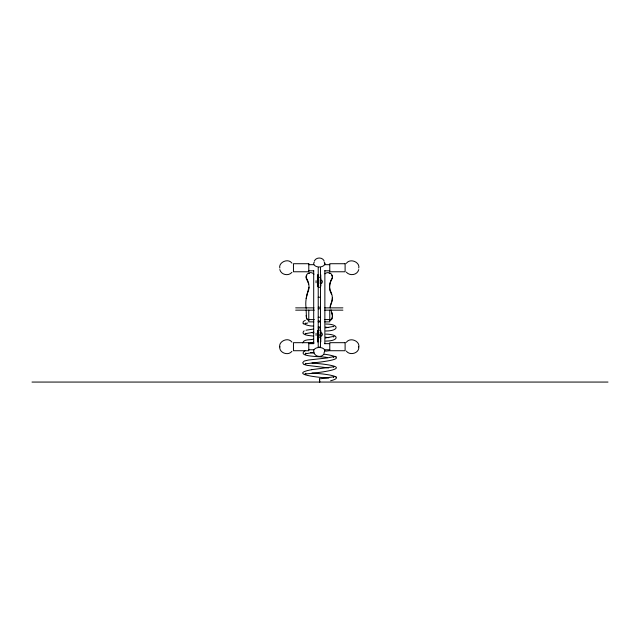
<?xml version="1.0" encoding="UTF-8"?>
<svg xmlns="http://www.w3.org/2000/svg" width="640" height="640" viewBox="0 0 640 640"><rect width="100%" height="100%" fill="white"/><g stroke="black" fill="none" stroke-linecap="round" stroke-linejoin="round"><path stroke-width="0.96" d="M330.224 308.008C329.688 304.408 332.616 301.552 332.408 297.968M279.8 268C278.312 262.728 287.888 257.624 291.928 263.144M306.16 298.552L307.36 293.52M324.728 264.36L324.856 263.576M309.016 287.24C306.976 294.168 304.888 300.96 306.16 308.448M333.328 357.624L334.064 356.544L327.16 357.944L308.544 360.024L304.272 361.016L302.704 362.696L303.576 364.312L307.032 365.36L328.696 367.928M330.24 306.344C332.336 301.696 333.48 296.136 330.56 291.52M305.816 373.256L305.432 373.976C326.272 372.032 359.688 367.096 311.968 362.984M305.824 353.088L305.44 353.8L313.856 352.344M358.76 269.56C357.384 275.168 349.904 276.256 346.32 272.152M316.064 333.352L316.064 335.44M316.064 280.688L316.064 282.768M307.736 292.64C309.984 287.936 309.096 282.192 306.312 277.936A4.376 4.224 0 0 1 308.344 273.184L309.4 272.76A4.376 4.224 0 0 1 313.624 273.848A1.808 1.752 0 0 0 314 274.128M305.76 363.36L305.128 364.064L305.808 363.776C313.8 362.672 357.488 359.112 323.824 354.096M333.432 337.056L334.064 336.36L325.408 337.968M305.744 323.016L305.104 323.712L307.712 322.976M333.44 377.392L333.92 376.744L319.448 378.928L319.728 382.064L319.448 378.928M333.512 326.776L333.872 326.36L325.48 327.872M314.352 260.912C316.176 257.184 321.976 256.992 324.04 260.608M305.664 333.304L305.288 333.712L313.848 332.176M333.512 367.12L333.752 366.792L311.536 369.688M321.816 335.872L322.432 334.392L321.816 332.92M321.816 283.2L322.432 281.728L321.816 280.256M324.04 353.84C321.696 358.056 314.728 356.896 313.832 352.168M279.8 346.968C278.312 341.688 287.888 336.584 291.928 342.104M311.736 369.656C285.608 374.592 323.968 377.944 328.808 378.048M291.928 272.344C288.44 276.44 281.064 274.88 279.8 269.56M291.928 351.312C288.056 356.368 278.8 352.512 279.8 346.728M346.32 263.336C350.416 257.776 360.2 262.4 358.76 268M346.32 342.304C350.416 336.736 360.2 341.368 358.76 346.968M304.112 330.808C299.488 335.296 310.864 335.72 313.376 336.032M308.784 273.592L309.4 273.344M305.112 350.64C295.08 357.512 325.68 356.2 327.2 357.632M305.328 320.312C297.88 323.592 310.448 326.6 313.456 325.952M306.016 330.216L313.344 329.088M330.616 380.792C350.184 375.584 314.28 373.104 312.064 373.072M308.984 342.944L313.776 342.28M329.288 350.704L325.832 351.152M313.416 339.16C310.272 340.32 303.832 338.808 302.728 342.896M325.76 341.088C339.272 341.096 339.816 334.232 325.72 334.112M325.688 330.992C339.488 331.032 339.616 324.04 325.792 324.032M324.784 319.6L330.32 319.576A2.136 2.064 0 0 0 332.072 317.808M358.76 346.728C359.704 352.824 350.264 356.216 346.32 351.112M308.784 264.68L313.784 264.68M324.784 264.68L329.776 264.68M308.784 270.808L313.784 270.808M324.784 270.808L329.776 270.808M320.248 274.848L320.768 274.848L320.768 286.336M318.224 277.328L320.496 277.328M317.448 278.688L317.968 278.688M320.248 278.688L320.768 278.688M317.448 279.648L317.88 279.648M320.768 279.648L320.328 279.648L320.328 283.816L320.768 283.816M317.448 279.792L317.88 279.792M320.328 279.792L320.768 279.792M317.448 280.064L317.88 280.064M320.328 280.064L320.768 280.064M317.448 280.456L317.88 280.456M320.328 280.456L320.768 280.456M317.448 280.928L317.88 280.928M320.328 280.928L320.768 280.928M317.448 281.456L317.88 281.456M320.328 281.456L320.768 281.456M317.448 282.008L317.88 282.008M320.328 282.008L320.768 282.008M317.448 282.536L317.88 282.536M320.328 282.536L320.768 282.536M317.448 283.008L317.88 283.008M320.328 283.008L320.768 283.008M317.448 283.4L317.88 283.4M320.328 283.4L320.768 283.4M317.448 283.672L317.88 283.672M320.328 283.672L320.768 283.672M317.448 283.816L317.88 283.816M317.448 285.488L317.968 285.488M320.248 285.488L320.768 285.488M318.224 287.288L320.496 287.288M318.224 297.248L320.496 297.248M318.224 307.216L320.496 307.216M295.664 307.872L314.008 307.872M324.784 307.872L342.904 307.872M318.224 308.752L320.496 308.752M295.664 310.152L314.32 310.152M324.784 310.152L342.904 310.152M318.224 317.256L320.496 317.256M314.32 319.6L308.784 319.6A2.48 2.4 0 0 1 306.448 317.512L306.16 315.376M329.776 320.184L330.32 320.16A2.136 2.064 0 0 0 332.072 318.4L332.408 315.376L330.976 309.8M318.224 321.04L320.496 321.04M318.224 321.488L320.496 321.488M313.784 321.872L308.784 321.872L308.784 310.152M324.784 321.872L329.776 321.872L329.776 310.152M318.224 321.944L320.496 321.944M318.224 326.992L320.496 326.992M318.224 328L320.496 328M318.224 330.144L320.496 330.144M317.448 331.248L317.968 331.248M320.248 331.248L320.768 331.248M317.448 332.304L317.88 332.304L317.448 332.432M320.328 332.432L320.768 332.328L320.328 332.304L320.328 336.488L320.768 336.464M317.448 332.488L317.88 332.488M320.328 332.488L320.768 332.488M317.448 332.688L317.88 332.688M317.448 332.776L317.88 332.776M320.328 332.776L320.768 332.776M317.448 333.056L317.88 333.056M317.448 333.176L317.88 333.176M320.328 333.176L320.768 333.176M317.448 333.664L317.88 333.664M320.328 333.664L320.768 333.664M317.448 334.192L317.88 334.192M320.328 334.192L320.768 334.192M317.448 334.744L317.88 334.744M320.328 334.744L320.768 334.744M318.224 335.032L320.496 335.032M317.448 335.264L317.88 335.264M320.328 335.264L320.768 335.264M317.448 335.736L317.88 335.736M320.328 335.736L320.768 335.736M317.448 336.104L317.88 336.104M320.328 336.104L320.768 336.104M317.448 336.36L317.88 336.36M320.328 336.36L320.768 336.36M317.448 336.464L317.88 336.488M318.224 337.224L320.496 337.224M317.448 338.232L317.968 338.232M320.248 338.232L320.768 338.232M320.248 341.888L320.768 341.888L320.768 330.472M308.784 343.648L313.784 343.648M324.784 343.648L329.776 343.648M308.784 349.768L313.784 349.768M324.784 349.768L329.776 349.768M32 382.064L608 382.064M325.368 327.144L328.704 327.576M312.072 332.712L313.816 332.92M325.44 337.24L328.824 337.68M313.736 343.016L310.352 342.576M313.808 353.12L310.48 352.688M329.16 273.344L329.776 273.592M303.056 323.448L303.56 323.928M335.616 356.328L336.128 356.808M335.616 376.504L336.128 376.992M330.824 292.048C328.568 287.52 329.576 282.032 332.256 277.936A4.376 4.224 0 0 0 330.216 273.184L329.16 272.76A4.376 4.224 0 0 0 324.936 273.848M330.56 292.112L331.584 294.392M308.736 284.024L306.312 278.52A4.376 4.224 0 0 1 306.744 275.312M330.296 291.576C328.816 287.16 329.76 282.336 332.256 278.52A4.376 4.224 0 0 0 331.816 275.312M324.728 350.088L324.864 350.872M331.96 312.68L332.408 315.96M324.864 270.64L324.864 343.816M320.496 267.56L320.496 347.064L318.224 347.064L318.224 267.56M317.968 286.336L317.968 274.848L317.448 274.848L317.448 286.336M317.968 330.472L317.968 341.888L317.448 341.888L317.448 330.472M313.696 270.848L313.696 343.608M306.16 309.84L306.448 318.104A2.48 2.4 0 0 0 308.784 320.184M324.04 261.784A5.592 3.408 0 0 1 323.008 266.12A5.592 3.408 0 0 1 315.816 266.256A5.592 3.408 0 0 1 314.352 261.968M313.84 351.656A5.592 3.408 0 0 1 320.184 347.512A5.592 3.408 0 0 1 324.032 352.664M305.624 353.624L305.312 353.88L305.624 353.624M305.616 373.8L304.944 374.232L305.616 373.8M333.752 366.792L333.84 366.76M305.704 333.52L305.288 333.712L305.704 333.52M308.784 263.72L293.456 263.72L293.456 271.768L308.784 271.768L308.784 263.72M345.104 263.72L329.776 263.72L329.776 271.768L345.104 271.768L345.104 263.72M308.784 342.68L293.456 342.68L293.456 350.728L308.784 350.728L308.784 342.68M345.104 342.68L329.776 342.68L329.776 350.728L345.104 350.728L345.104 342.68"/></g></svg>
